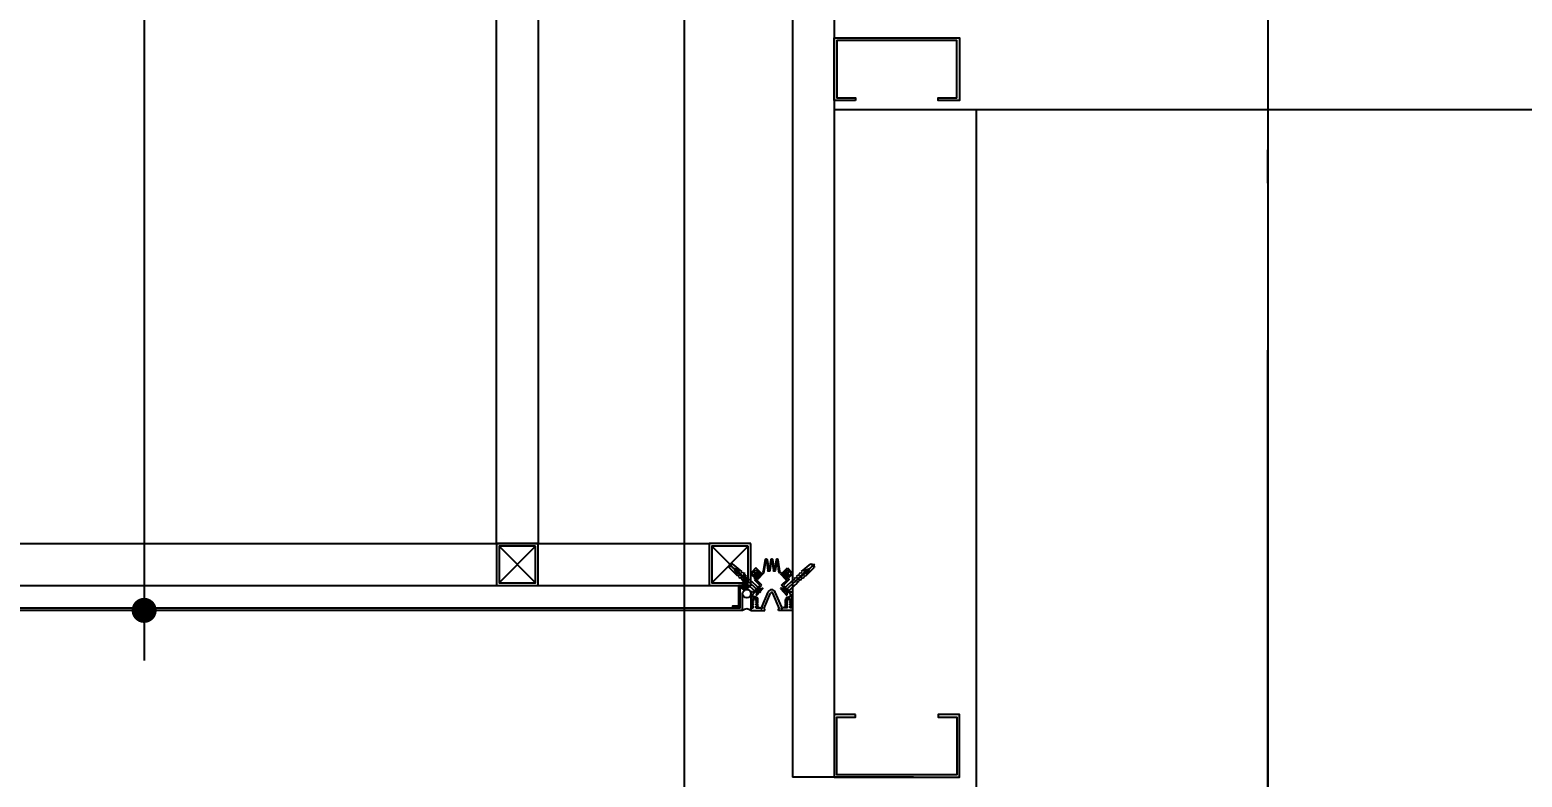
# Model space of a CAD drawing. Header units: millimetres. Extents: x 0 to 672800, y 0 to 118800.
# Drawn here: x 279965 to 281755, y 76395 to 77291 of the extents above; entities that cross this region are included whole.
import ezdxf
from ezdxf.xclip import XClip

# ---------------------------------------------------------------- set-up
doc = ezdxf.new("R2010")
doc.units = ezdxf.units.MM
doc.header["$LTSCALE"] = 200
doc.header["$XCLIPFRAME"] = 0
doc.linetypes.add('CEN-GAUN', pattern=[32.2, 30, -1, 0.2, -1])
doc.linetypes.add('CENTER', pattern=[50.8, 31.75, -6.35, 6.35, -6.35])
doc.layers.get('DEFPOINTS').update_dxf_attribs({"color": 137})
for name, color, linetype in [('A-1', 1, 'Continuous'), ('A-30', 30, 'Continuous'), ('A-8', 8, 'Continuous'), ('A-FLOR-STUD', 9, 'Continuous'), ('A-SCREW', 8, 'Continuous'), ('A_FIN_EXT', 6, 'Continuous'), ('A_ME_PI', 1, 'Continuous'), ('CEN', 1, 'CEN-GAUN'), ('ELE-6', 6, 'Continuous'), ('입면선', 9, 'Continuous'), ('중심선', 1, 'CENTER')]:
    doc.layers.add(name, color=color, linetype=linetype)
doc.layers.add('check', color=61, linetype='Continuous', plot=False)
doc.styles.add('$0$스타일1', font='malgun.ttf')
doc.dimstyles.new('CJA', dxfattribs={"dimscale": 300, "dimtxt": 2.7, "dimasz": 1, "dimexe": 2, "dimexo": 3, "dimgap": 1, "dimtad": 1, "dimdec": 0, "dimzin": 1, "dimdsep": 46, "dimlunit": 6, "dimtxsty": '$0$스타일1', "dimblk": 'CJDOT', "dimcen": 0.09, "dimdle": 1, "dimclrd": 256, "dimclre": 256, "dimclrt": 3, "dimadec": 0, "dimazin": 0, "dimtfac": 1, "dimtdec": 0, "dimtix": 1, "dimtmove": 2, "dimatfit": 3, "dimldrblk": 'CJDOT', "dimfxl": 1, "dimtolj": 1, "dimtzin": 1, "dimarcsym": 0})

# ---------------------------------------------------------------- blocks, each defined once
blk = doc.blocks.new('xr-sec$0$xr-plan$0$feef')
at = {"color": 5}
for p, q in [((13372, 19651.2), (13371.9, 19651.1)), ((13379.3, 19643.6), (13372, 19651.2)), ((13375.5, 19645.6), (13378.1, 19643))]:
    blk.add_line(p, q, dxfattribs=at)
at = {"color": 5, "linetype": 'Continuous'}
for p, q in [((13373, 19647.3), (13370.8, 19644.8)), ((13370.8, 19643.9), (13370.9, 19643.7)), ((13371.9, 19643.7), (13374.2, 19646.2)), ((13374, 19647.3), (13374.2, 19647.1))]:
    blk.add_line(p, q, dxfattribs=at)
blk.add_lwpolyline([(13371.9, 19651.1), (13370.8, 19650), (13372.3, 19648.6), (13371.3, 19647.5), (13370.4, 19647.5), (13370.4, 19646.6), (13369.4, 19646.5), (13369.4, 19642.4), (13373.5, 19642.5), (13373.5, 19643.5), (13374.5, 19643.5), (13374.5, 19644.5), (13375.5, 19645.6)], dxfattribs=at)
for centre, start, end in [((13371.3, 19644.3), 138.7927, 221.1696), ((13371.4, 19644.2), 221.1696, 317.0702), ((13373.5, 19646.8), 42.3844, 138.7927), ((13373.7, 19646.6), 317.0702, 42.3844)]:
    blk.add_arc(centre, 0.669, start, end, dxfattribs=at)
blk = doc.blocks.new('xr-sec$0$xr-plan$0$fejkofe')
at = {"color": 5, "linetype": 'Continuous'}
for p, q in [((13408.8, 19637.6), (13411.2, 19622.2)), ((13409.7, 19638), (13412.2, 19622.2)), ((13412.7, 19622.2), (13414.7, 19636.7)), ((13413.6, 19622.2), (13415.7, 19636.7)), ((13418.5, 19622.3), (13416.1, 19636.7)), ((13419.4, 19622.2), (13417.1, 19636.7)), ((13419.9, 19622.2), (13421.9, 19636.7)), ((13420.8, 19622.3), (13422.9, 19636.8)), ((13425.7, 19622.4), (13423.4, 19636.8)), ((13426.7, 19622.3), (13424.3, 19636.7)), ((13429.3, 19638.2), (13427.1, 19622.3)), ((13430.2, 19637.7), (13428.1, 19622.4))]:
    blk.add_line(p, q, dxfattribs=at)
for centre, radius, start, end in [((13412.4, 19622.4), 1.2, 188.8671, 351.8875), ((13412.4, 19622.2), 0.234, 188.8671, 351.8875), ((13415.9, 19636.5), 1.2, 90.6269, 171.8875), ((13415.9, 19636.7), 0.234, 90.9772, 171.8875), ((13415.9, 19636.5), 1.2, 9.1679, 90.4285), ((13415.9, 19636.7), 0.234, 9.1679, 90.0782), ((13419.7, 19622.5), 1.2, 188.8671, 351.8875), ((13419.7, 19622.3), 0.234, 188.8671, 351.8875), ((13423.1, 19636.6), 1.2, 90.6269, 171.8875), ((13423.1, 19636.8), 0.234, 90.9772, 171.8875), ((13423.1, 19636.6), 1.2, 9.1679, 90.4285), ((13423.1, 19636.8), 0.234, 9.1679, 90.0782), ((13426.9, 19622.5), 1.2, 189.1679, 352.1883), ((13426.9, 19622.3), 0.234, 189.1679, 352.1883)]:
    blk.add_arc(centre, radius, start, end, dxfattribs=at)
blk = doc.blocks.new('xr-sec$0$xr-plan$0$SSSS')
at = {"color": 5}
for p, q in [((9234.1, 17007.6), (9233.4, 17008.4)), ((9234.1, 17007.6), (9234.7, 17006.4)), ((9234.7, 17009), (9235.4, 17008.2)), ((9235.4, 17008.2), (9235.5, 17006.8)), ((9253.6, 17008.4), (9253.2, 17007)), ((9254.4, 17009.2), (9253.6, 17008.4)), ((9254.9, 17007.8), (9254, 17006.6)), ((9255.6, 17008.5), (9254.9, 17007.8))]:
    blk.add_line(p, q, dxfattribs=at)
for name, p, xscale, yscale, zscale in [('xr-sec$0$xr-plan$0$feef', (-4111.2, -2585.5), 0.9974999999999454, 0.9974999999999454, 0.9974999999999454), ('xr-sec$0$xr-plan$0$fejkofe', (-2899.4, -764.2), 0.904931999999917, 0.904931999999917, 0.904931999999917)]:
    blk.add_blockref(name, p, dxfattribs=dict(at, xscale=xscale, yscale=yscale, zscale=zscale))
at = {"color": 5, "xscale": -0.9974999999999454, "yscale": 0.9974999999999454, "zscale": 0.9974999999999454, "rotation": 359.9999999999844}
blk.add_blockref('xr-sec$0$xr-plan$0$feef', (22600.3, -2585.3), dxfattribs=at)
blk = doc.blocks.new('xr-sec$0$xr-plan$0$sf al50')
at = {"color": 4, "linetype": 'Continuous'}
for p, q in [((13507.8, 20124.8), (13507.8, 20123.3)), ((13510.1, 20124.8), (13507.8, 20124.8)), ((13507.8, 20123.3), (13508.5, 20123.3)), ((13508.5, 20123.3), (13508.5, 20119.5)), ((13508.5, 20119.5), (13508.9, 20119.1)), ((13508.9, 20119.1), (13508.5, 20118.7)), ((13508.5, 20118.7), (13508.5, 20115.7)), ((13510.6, 20122.8), (13510.1, 20124.8)), ((13510.1, 20122.8), (13510.6, 20122.8)), ((13510.1, 20115.7), (13510.1, 20122.8)), ((13514.7, 20124.8), (13514.2, 20122.8)), ((13514.2, 20122.8), (13514.7, 20122.8)), ((13517, 20124.8), (13514.7, 20124.8)), ((13514.7, 20122.8), (13514.7, 20115.7)), ((13516.3, 20123.3), (13517, 20123.3)), ((13516.3, 20108.9), (13516.3, 20123.3)), ((13517, 20123.3), (13517, 20124.8)), ((13508.7, 20102.5), (13503.9, 20097.7)), ((13506.7, 20098.3), (13514, 20105.7)), ((13509.3, 20102.5), (13508.7, 20102.5)), ((13514.5, 20108.3), (13509.3, 20103.1)), ((13509.3, 20103.1), (13509.3, 20102.5)), ((13512.4, 20111.8), (13513.9, 20111.8)), ((13514.7, 20111), (13514.7, 20108.9)), ((13515.2, 20105.7), (13517, 20105.7)), ((13517, 20108.9), (13516.3, 20108.9)), ((13517, 20105.7), (13517, 20108.9)), ((13503.9, 20097.7), (13510.8, 20090.9)), ((13505, 20085.1), (13503.9, 20084)), ((13503.9, 20084), (13510.9, 20077)), ((13506.7, 20084.5), (13506.1, 20085.1)), ((13512.5, 20091.4), (13506.7, 20097.2)), ((13506.7, 20083.4), (13506.7, 20084.5)), ((13507.8, 20083.4), (13506.7, 20083.4)), ((13507.8, 20082.3), (13507.8, 20083.4)), ((13510.9, 20079.2), (13507.8, 20082.3)), ((13510.8, 20090.9), (13509.5, 20089.6)), ((13509.5, 20088.5), (13510.1, 20087.9)), ((13510.1, 20087.9), (13511.2, 20087.9)), ((13515.4, 20083.7), (13510.9, 20079.2)), ((13511.2, 20087.9), (13511.2, 20086.8)), ((13511.2, 20086.8), (13512.3, 20086.8)), ((13512.3, 20090.1), (13512.5, 20090.3)), ((13512.3, 20086.8), (13515.4, 20083.7)), ((13510.9, 20077), (13515.8, 20081.9))]:
    blk.add_line(p, q, dxfattribs=at)
at = {"color": 4}
for p, q in [((13517, 20084.4), (13512.3, 20089)), ((13517, 20082.1), (13516.4, 20082.1)), ((13517, 20084.4), (13517, 20082.1))]:
    blk.add_line(p, q, dxfattribs=at)
at = {"color": 4, "linetype": 'Continuous'}
for centre, radius, start, end in [((13512.4, 20115.7), 3.91, 180, 270), ((13512.4, 20115.7), 2.33, 180, 360), ((13513.9, 20111), 0.79, 360, 90), ((13514.6, 20105.1), 0.79, 45.1423, 135), ((13513.9, 20108.9), 0.79, 315, 360), ((13505.6, 20084.5), 0.79, 45, 135), ((13507.2, 20097.7), 0.79, 135, 225), ((13510.1, 20089), 0.79, 135, 225), ((13512.9, 20089.6), 0.79, 135, 225), ((13511.9, 20090.9), 0.79, 315, 45), ((13516.4, 20081.3), 0.79, 90, 135)]:
    blk.add_arc(centre, radius, start, end, dxfattribs=at)
blk = doc.blocks.new('xr-sec$0$xr-plan$0$SADFE')
at = {"color": 6}
for p, q in [((9613.1, 14992.4), (9613.8, 15006.7)), ((9613.1, 14992.4), (9613.8, 15006.7)), ((9613.8, 15006.7), (9616.8, 15008.7)), ((9613.8, 15006.7), (9616.8, 15008.7)), ((9619.8, 15006.7), (9613.8, 15006.7)), ((9619.8, 15006.7), (9613.8, 15006.7)), ((9614.2, 14995), (9616.8, 15001.7)), ((9614.2, 14995), (9616.8, 15001.7)), ((9616.8, 15009.7), (9616.8, 14958.7)), ((9616.8, 15008.7), (9619.8, 15006.7)), ((9616.8, 15008.7), (9619.8, 15006.7)), ((9616.8, 15001.7), (9619.4, 14995)), ((9616.8, 15001.7), (9619.4, 14995)), ((9620.4, 14992.4), (9619.8, 15006.7)), ((9620.4, 14992.4), (9619.8, 15006.7)), ((9613.9, 14992.4), (9613.1, 14992.4)), ((9613.9, 14992.4), (9613.1, 14992.4)), ((9613.1, 14990.4), (9614.1, 14990.5)), ((9613.1, 14990.4), (9614.1, 14990.5)), ((9613.1, 14988.4), (9613.1, 14990.4)), ((9613.1, 14988.4), (9613.1, 14990.4)), ((9614.2, 14988.4), (9613.1, 14988.4)), ((9614.2, 14988.4), (9613.1, 14988.4)), ((9614.2, 14988.4), (9613.1, 14988.4)), ((9614.2, 14988.4), (9613.1, 14988.4)), ((9613.5, 14986.4), (9614.3, 14986.5)), ((9613.5, 14986.4), (9614.3, 14986.5)), ((9613.5, 14984.4), (9613.5, 14986.4)), ((9613.5, 14984.4), (9613.5, 14986.4)), ((9614.5, 14984.4), (9613.5, 14984.4)), ((9614.5, 14984.4), (9613.5, 14984.4)), ((9613.8, 14982.4), (9614.6, 14982.6)), ((9613.8, 14982.4), (9614.6, 14982.6)), ((9613.8, 14980.4), (9613.8, 14982.4)), ((9613.8, 14980.4), (9613.8, 14982.4)), ((9614.1, 14990.5), (9613.9, 14992.4)), ((9614.1, 14990.5), (9613.9, 14992.4)), ((9615.8, 14995), (9614.2, 14995)), ((9615.8, 14995), (9614.2, 14995)), ((9614.3, 14986.5), (9614.2, 14988.4)), ((9614.3, 14986.5), (9614.2, 14988.4)), ((9614.6, 14982.6), (9614.5, 14984.4)), ((9614.6, 14982.6), (9614.5, 14984.4)), ((9616.8, 14979), (9615.8, 14995)), ((9616.8, 14979), (9615.8, 14995)), ((9616.8, 14979), (9617.8, 14995)), ((9616.8, 14979), (9617.8, 14995)), ((9619.4, 14995), (9617.8, 14995)), ((9619.4, 14995), (9617.8, 14995)), ((9619, 14982.6), (9619.1, 14984.4)), ((9619, 14982.6), (9619.1, 14984.4)), ((9619.8, 14982.4), (9619, 14982.6)), ((9619.8, 14982.4), (9619, 14982.6)), ((9619.1, 14984.4), (9620.1, 14984.4)), ((9619.1, 14984.4), (9620.1, 14984.4)), ((9619.3, 14986.5), (9619.4, 14988.4)), ((9619.3, 14986.5), (9619.4, 14988.4)), ((9620.1, 14986.4), (9619.3, 14986.5)), ((9620.1, 14986.4), (9619.3, 14986.5)), ((9619.4, 14988.4), (9620.5, 14988.4)), ((9619.4, 14988.4), (9620.5, 14988.4)), ((9619.4, 14988.4), (9620.5, 14988.4)), ((9619.4, 14988.4), (9620.5, 14988.4)), ((9619.5, 14990.5), (9619.6, 14992.4)), ((9619.5, 14990.5), (9619.6, 14992.4)), ((9620.5, 14990.4), (9619.5, 14990.5)), ((9620.5, 14990.4), (9619.5, 14990.5)), ((9619.6, 14992.4), (9620.4, 14992.4)), ((9619.6, 14992.4), (9620.4, 14992.4)), ((9619.8, 14980.4), (9619.8, 14982.4)), ((9619.8, 14980.4), (9619.8, 14982.4)), ((9620.1, 14984.4), (9620.1, 14986.4)), ((9620.1, 14984.4), (9620.1, 14986.4)), ((9620.5, 14988.4), (9620.5, 14990.4)), ((9620.5, 14988.4), (9620.5, 14990.4)), ((9614.7, 14980.4), (9613.8, 14980.4)), ((9614.7, 14980.4), (9613.8, 14980.4)), ((9614.7, 14980.4), (9613.8, 14980.4)), ((9614.7, 14980.4), (9613.8, 14980.4)), ((9614.7, 14980.4), (9613.8, 14980.4)), ((9614.7, 14980.4), (9613.8, 14980.4)), ((9613.8, 14979), (9614.8, 14979.3)), ((9613.8, 14979), (9614.8, 14979.3)), ((9613.8, 14979), (9613.8, 14963.4)), ((9613.8, 14979), (9613.8, 14963.4)), ((9619.8, 14963.9), (9613.8, 14963.9)), ((9619.8, 14963.4), (9613.8, 14963.4)), ((9614.8, 14979.3), (9614.7, 14980.4)), ((9614.8, 14979.3), (9614.7, 14980.4)), ((9618.8, 14979.3), (9618.9, 14980.4)), ((9618.8, 14979.3), (9618.9, 14980.4)), ((9619.8, 14979), (9618.8, 14979.3)), ((9619.8, 14979), (9618.8, 14979.3)), ((9618.9, 14980.4), (9619.8, 14980.4)), ((9618.9, 14980.4), (9619.8, 14980.4)), ((9618.9, 14980.4), (9619.8, 14980.4)), ((9618.9, 14980.4), (9619.8, 14980.4)), ((9618.9, 14980.4), (9619.8, 14980.4)), ((9618.9, 14980.4), (9619.8, 14980.4)), ((9619.8, 14979), (9619.8, 14963.4)), ((9619.8, 14979), (9619.8, 14963.4)), ((9614.1, 14962.6), (9611.4, 14960.6)), ((9611.7, 14960.6), (9616.3, 14960.6)), ((9611.7, 14959.9), (9621.9, 14959.9)), ((9616.3, 14962.4), (9617.3, 14962.4)), ((9616.3, 14962.4), (9616.3, 14959.9)), ((9617.3, 14962.4), (9617.3, 14959.9)), ((9617.3, 14960.6), (9621.9, 14960.6)), ((9619.5, 14962.6), (9622.1, 14960.6))]:
    blk.add_line(p, q, dxfattribs=at)
for centre, radius, start, end in [((9613.5, 14963.4), 1, 307.8008, 0), ((9620.1, 14963.4), 1, 180, 232.1992), ((9611.7, 14960.3), 0.373, 90, 270), ((9621.9, 14960.3), 0.373, 270, 90)]:
    blk.add_arc(centre, radius, start, end, dxfattribs=at)
blk = doc.blocks.new('EXP-J2')
at = {"color": 4}
for p, q in [((-37, 3.9), (-29.3, 21.8)), ((-34.4, 2), (-26.4, 20.6)), ((-15.6, 2), (-23.6, 20.6)), ((-13, 3.9), (-20.7, 21.8)), ((-50, 3.1), (-50, 0)), ((-46.8, 3.1), (-50, 3.1)), ((-47.7, 11.5), (-45.4, 13.5)), ((-47.7, 10.6), (-47.7, 11.5)), ((-46.8, 10.6), (-47.7, 10.6)), ((-47.7, 8.6), (-46.8, 9.6)), ((-47.7, 7.8), (-47.7, 8.6)), ((-46.8, 7.8), (-47.7, 7.8)), ((-47.7, 5.8), (-46.8, 6.7)), ((-47.7, 4.9), (-47.7, 5.8)), ((-46.8, 4.9), (-47.7, 4.9)), ((-46.8, 9.6), (-46.8, 10.6)), ((-46.8, 6.7), (-46.8, 7.8)), ((-46.8, 3.1), (-46.8, 4.9)), ((-45.4, 13.5), (-43.2, 11.5)), ((-43.2, 10.6), (-44.1, 10.6)), ((-44.1, 10.6), (-44.1, 9.6)), ((-44.1, 9.6), (-43.2, 8.6)), ((-43.2, 7.8), (-44.1, 7.8)), ((-44.1, 7.8), (-44.1, 6.7)), ((-44.1, 6.7), (-43.2, 5.8)), ((-43.2, 4.9), (-44.1, 4.9)), ((-44.1, 4.9), (-44.1, 3.1)), ((-44.1, 3.1), (-40.9, 3.1)), ((-43.2, 11.5), (-43.2, 10.6)), ((-43.2, 8.6), (-43.2, 7.8)), ((-43.2, 5.8), (-43.2, 4.9)), ((-43, 3.1), (-38.2, 3.1)), ((-34.4, 2), (-33.3, 2)), ((-33.3, 0), (-33.3, 2)), ((-16.7, 0), (-16.7, 2)), ((-15.6, 2), (-16.7, 2)), ((-7, 3.1), (-11.8, 3.1)), ((-11.8, 3), (-11.7, 3.1)), ((-5.9, 3.1), (-9.1, 3.1)), ((-6.8, 11.5), (-4.5, 13.5)), ((-6.8, 10.6), (-6.8, 11.5)), ((-5.9, 10.6), (-6.8, 10.6)), ((-6.8, 8.6), (-5.9, 9.6)), ((-6.8, 7.8), (-6.8, 8.6)), ((-5.9, 7.8), (-6.8, 7.8)), ((-6.8, 5.8), (-5.9, 6.7)), ((-6.8, 4.9), (-6.8, 5.8)), ((-5.9, 4.9), (-6.8, 4.9)), ((-5.9, 9.6), (-5.9, 10.6)), ((-5.9, 6.7), (-5.9, 7.8)), ((-5.9, 3.1), (-5.9, 4.9)), ((-4.5, 13.5), (-2.3, 11.5)), ((-2.3, 10.6), (-3.2, 10.6)), ((-3.2, 10.6), (-3.2, 9.6)), ((-3.2, 9.6), (-2.3, 8.6)), ((-2.3, 7.8), (-3.2, 7.8)), ((-3.2, 7.8), (-3.2, 6.7)), ((-3.2, 6.7), (-2.3, 5.8)), ((-2.3, 4.9), (-3.2, 4.9)), ((-3.2, 4.9), (-3.2, 3.1)), ((0, 3.1), (-3.2, 3.1)), ((-2.3, 11.5), (-2.3, 10.6)), ((-2.3, 8.6), (-2.3, 7.8)), ((-2.3, 5.8), (-2.3, 4.9)), ((0, 3.1), (0, 0)), ((-50, 0), (-33.3, 0)), ((0, 0), (-16.7, 0))]:
    blk.add_line(p, q, dxfattribs=at)
for centre, radius, start, end in [((-25, 20), 4.63, 90, 156.7357), ((-25, 20), 1.53, 90, 156.6727), ((-25, 20), 4.63, 23.2643, 90), ((-25, 20), 1.53, 23.3273, 90), ((-37.3, 3.1), 0.862, 180, 66.7357), ((-12.7, 3.1), 0.862, 113.2643, 0)]:
    blk.add_arc(centre, radius, start, end, dxfattribs=at)
at = {"color": 1, "extrusion": (0, 0, -1), "zscale": -1, "rotation": 311.9843744781616}
blk.add_blockref('xr-sec$0$xr-plan$0$SADFE', (-17513.7, -2836.5), dxfattribs=at)
at = {"color": 5, "extrusion": (0, 0, -1), "zscale": -1, "rotation": 180}
blk.add_blockref('xr-sec$0$xr-plan$0$SSSS', (9269.5, 17053.5), dxfattribs=at)
at = {"color": 1, "rotation": 311.9843744781016}
blk.add_blockref('xr-sec$0$xr-plan$0$SADFE', (-17563.9, -2836.5), dxfattribs=at)
at = {"color": 4, "rotation": 180}
blk.add_blockref('xr-sec$0$xr-plan$0$sf al50', (13467, 20127.9), dxfattribs=at)
at = {"color": 4, "extrusion": (0, 0, -1), "zscale": -1, "rotation": 180}
blk.add_blockref('xr-sec$0$xr-plan$0$sf al50', (13517, 20127.9), dxfattribs=at)
blk = doc.blocks.new('I-Center Section')
at = {"layer": 'ELE-6', "color": 252}
for p, q in [((-570, 11000), (-570, 8700)), ((-520, 11000), (-520, 8700)), ((-520, 8700), (-570, 8700)), ((-425, 8700), (-570, 8700))]:
    blk.add_line(p, q, dxfattribs=at)
at = {"layer": '입면선', "color": 252, "ltscale": 20}
blk.add_line((59575, 9500), (-520, 9500), dxfattribs=at)
at = {"layer": '입면선', "color": 252, "ltscale": 200}
blk.add_line((-350, 9500), (-350, 7200), dxfattribs=at)
for points in [[(-494.502, 9511.469), (-520, 9511.469), (-520, 9586.469), (-370, 9586.469), (-370, 9511.469), (-395.498, 9511.469), (-395.498, 9514.469), (-373, 9514.469), (-373, 9583.469), (-517, 9583.469), (-517, 9514.469), (-494.502, 9514.469)], [(-494.502, 8775), (-520, 8775), (-520, 8700), (-370, 8700), (-370, 8775), (-395.498, 8775), (-395.498, 8772), (-373, 8772), (-373, 8703), (-517, 8703), (-517, 8772), (-494.502, 8772)]]:
    blk.add_lwpolyline(points, close=True, dxfattribs=at)
at = {"layer": '중심선', "color": 252, "ltscale": 50}
blk.add_line((0, 22697.902), (0, -6005.858), dxfattribs=at)
blk = doc.blocks.new('A-4-16')
at = {"layer": 'A-SCREW'}
for p, q in [((-1.5, -0.5), (-1.5, 0)), ((0, 5), (0, -17.6)), ((1.5, 0), (1.5, -1.1)), ((0.1, -0.4), (-2, -0.7)), ((-2, -0.7), (-1.5, -0.5)), ((-2, -0.8), (-1.5, -1)), ((2, -1.3), (-2, -2)), ((-2, -1.9), (-1.5, -1.7)), ((-2, -2), (-1.5, -2.2)), ((2, -2.6), (-2, -3.2)), ((-2, -3.2), (-1.5, -3)), ((-2, -3.3), (-1.5, -3.5)), ((2, -3.8), (-2, -4.4)), ((-2, -4.4), (-1.5, -4.2)), ((-2, -4.5), (-1.5, -4.7)), ((2, -5), (-2, -5.7)), ((-2, -5.6), (-1.5, -5.4)), ((-2, -5.7), (-1.5, -5.9)), ((2, -6.3), (-2, -6.9)), ((-2, -6.9), (-1.5, -6.7)), ((-2, -7), (-1.5, -7.2)), ((2, -7.5), (-2, -8.1)), ((-2, -8.1), (-1.5, -7.9)), ((-2, -8.2), (-1.5, -8.4)), ((2, -8.7), (-2, -9.4)), ((-2, -9.3), (-1.5, -9.1)), ((-2, -9.4), (-1.5, -9.6)), ((2, -10), (-2, -10.6)), ((-2, -10.6), (-1.5, -10.4)), ((-2, -10.7), (-1.5, -10.9)), ((0.1, -0.5), (-1.9, -0.8)), ((2, -1.4), (-1.9, -2.1)), ((2, -2.7), (-1.9, -3.3)), ((2, -3.9), (-1.9, -4.5)), ((2, -5.1), (-1.9, -5.8)), ((2, -6.4), (-1.9, -7)), ((2, -7.6), (-1.9, -8.2)), ((2, -8.8), (-1.9, -9.5)), ((2, -10.1), (-1.9, -10.7)), ((0.1, -0.4), (-1.5, -0.5)), ((0.1, -0.5), (-1.5, -1)), ((-1.5, -1), (-1.5, -1.7)), ((1.5, -1.1), (-1.5, -1.7)), ((1.5, -1.6), (-1.5, -2.2)), ((-1.5, -2.2), (-1.5, -3)), ((1.5, -2.4), (-1.5, -3)), ((1.5, -2.9), (-1.5, -3.5)), ((-1.5, -3.5), (-1.5, -4.2)), ((1.5, -3.6), (-1.5, -4.2)), ((1.5, -4.1), (-1.5, -4.7)), ((-1.5, -4.7), (-1.5, -5.4)), ((1.5, -4.8), (-1.5, -5.4)), ((1.5, -5.3), (-1.5, -5.9)), ((-1.5, -5.9), (-1.5, -6.7)), ((1.5, -6.1), (-1.5, -6.7)), ((1.5, -6.6), (-1.5, -7.2)), ((-1.5, -7.2), (-1.5, -7.9)), ((1.5, -7.3), (-1.5, -7.9)), ((1.5, -7.8), (-1.5, -8.4)), ((-1.5, -8.4), (-1.5, -9.1)), ((1.5, -8.5), (-1.5, -9.1)), ((1.5, -9), (-1.5, -9.6)), ((-1.5, -9.6), (-1.5, -10.4)), ((1.5, -9.8), (-1.5, -10.4)), ((1.5, -10.3), (-1.5, -10.9)), ((-1.5, -10.8), (-1.5, -12.5)), ((1.5, -11), (-1.5, -11.6)), ((2, -11.2), (-1.5, -11.8)), ((-1.5, -11.8), (0, -11.8)), ((-1.5, -12.5), (-0.4, -14.8)), ((2, -11.3), (-1.3, -11.8)), ((1.5, -11.5), (0, -11.8)), ((1.5, -12.5), (0.4, -14.8)), ((2, -1.3), (1.5, -1.1)), ((2, -1.4), (1.5, -1.6)), ((1.5, -1.6), (1.5, -2.4)), ((2, -2.6), (1.5, -2.4)), ((2, -2.7), (1.5, -2.9)), ((1.5, -2.9), (1.5, -3.6)), ((2, -3.8), (1.5, -3.6)), ((2, -3.9), (1.5, -4.1)), ((1.5, -4.1), (1.5, -4.8)), ((2, -5), (1.5, -4.8)), ((2, -5.1), (1.5, -5.3)), ((1.5, -5.3), (1.5, -6.1)), ((2, -6.3), (1.5, -6.1)), ((2, -6.4), (1.5, -6.6)), ((1.5, -6.6), (1.5, -7.3)), ((2, -7.5), (1.5, -7.3)), ((2, -7.6), (1.5, -7.8)), ((1.5, -7.8), (1.5, -8.5)), ((2, -8.7), (1.5, -8.5)), ((2, -8.8), (1.5, -9)), ((1.5, -9), (1.5, -9.8)), ((2, -10), (1.5, -9.8)), ((2, -10.1), (1.5, -10.3)), ((1.5, -10.3), (1.5, -11)), ((2, -11.2), (1.5, -11)), ((2, -11.3), (1.5, -11.5)), ((1.5, -11.5), (1.5, -12.5))]:
    blk.add_line(p, q, dxfattribs=at)
for points in [[(-2.5, 2.2, 0.336479), (-3.5, 1), (-3.5, 0), (3.5, 0), (3.5, 1)], [(2.5, 2.2, 0.138717), (-2.5, 2.2)]]:
    blk.add_lwpolyline(points, format="xyb", dxfattribs=at)
blk.add_lwpolyline([(-2.5, 2.2), (-2.3, 2), (-2.1, 2), (-1.8, 1.9), (-1.5, 2), (-1.3, 2), (-1, 2.1), (-0.8, 2.1), (-0.7, 2.1), (-0.6, 2.1), (-0.5, 2), (-0.5, 1.8), (-0.5, 1.6), (-0.5, 1.4), (-0.5, 1.2), (-0.5, 1), (-0.5, 0.8), (-0.4, 0.7), (-0.3, 0.6), (-0.1, 0.6), (0, 0.5), (0.1, 0.6), (0.3, 0.6), (0.4, 0.7), (0.5, 0.8), (0.5, 1), (0.5, 1.2), (0.5, 1.4), (0.5, 1.6), (0.5, 1.8), (0.5, 2), (0.6, 2.1), (0.7, 2.1), (0.8, 2.1), (1, 2.1), (1.3, 2), (1.5, 2), (1.8, 1.9), (2.1, 2), (2.3, 2), (2.5, 2.2)], dxfattribs=at)
for centre, radius, start, end in [((2.2, 1), 1.3, 0.0233, 74.4114), ((-1.9, -0.8), 0.0925, 139.8661, 209.9246), ((-1.9, -2), 0.0925, 139.8661, 209.9246), ((-1.9, -3.2), 0.0925, 139.8661, 209.9246), ((-1.9, -4.5), 0.0925, 139.8661, 209.9246), ((-1.9, -5.7), 0.0925, 139.8661, 209.9246), ((-1.9, -6.9), 0.0925, 139.8661, 209.9246), ((-1.9, -8.2), 0.0925, 139.8661, 209.9246), ((-1.9, -9.4), 0.0925, 139.8661, 209.9246), ((-1.9, -10.6), 0.0925, 139.8661, 209.9246), ((0, -14.5), 0.46, 215.1627, 324.8373), ((0, -0.5), 0.0602, 310.7271, 69.3149), ((1.9, -1.4), 0.0925, 319.8661, 29.9246), ((1.9, -2.6), 0.0925, 319.8661, 29.9246), ((1.9, -3.8), 0.0925, 319.8661, 29.9246), ((1.9, -5.1), 0.0925, 319.8661, 29.9246), ((1.9, -6.3), 0.0925, 319.8661, 29.9246), ((1.9, -7.5), 0.0925, 319.8661, 29.9246), ((1.9, -8.8), 0.0925, 319.8661, 29.9246), ((1.9, -10), 0.0925, 319.8661, 29.9246), ((1.9, -11.2), 0.0925, 319.8661, 29.9246)]:
    blk.add_arc(centre, radius, start, end, dxfattribs=at)
blk = doc.blocks.new('CJDOT')
blk.add_line((-2, 0), (2, 0))
at = {"const_width": 0.5}
blk.add_lwpolyline([(-0.25, 0, 1), (0.25, 0, 1)], format="xyb", close=True, dxfattribs=at)
blk = doc.blocks.new('*D338')
at = {"layer": 'check', "lineweight": -2, "transparency": 16777216}
for p, q in [((280211, 78694.9), (280042.3, 78694.9)), ((280102.3, 78664.9), (280102.3, 76624.9)), ((280055.5, 76594.9), (280042.3, 76594.9))]:
    blk.add_line(p, q, dxfattribs=at)
at = {"layer": 'DEFPOINTS', "color": 0, "transparency": 16777216}
for p in [(280301, 78694.9), (280102.3, 76594.9), (280145.5, 76594.9)]:
    blk.add_point(p, dxfattribs=at)
at = {"layer": 'check', "lineweight": -2, "transparency": 16777216, "xscale": 30, "yscale": 30, "zscale": 30}
for p, rotation in [((280102.3, 78694.9), 90), ((280102.3, 76594.9), 270)]:
    blk.add_blockref('CJDOT', p, dxfattribs=dict(at, rotation=rotation))
at = {"layer": 'check', "transparency": 16777216, "insert": (280023.4, 77644.9), "char_height": 81, "attachment_point": 5, "rotation": 90, "style": '$0$스타일1'}
blk.add_mtext('\\A1;2,100', dxfattribs=at)

msp = doc.modelspace()

# ---------------------------------------------------------------- linework, layer by layer
at = {"layer": 'A-1'}
msp.add_line((280820, 76594.9), (280820, 76615.4), dxfattribs=at)
msp.add_lwpolyline([(280830, 76614.9), (280830, 76594.9, 0.331471), (280820, 76594.9), (280820, 76614.9)], format="xyb", dxfattribs=at)
msp.add_circle((280825, 76614.9), 5, dxfattribs=at)
at = {"layer": 'A-30'}
msp.add_lwpolyline([(280827.5, 76624.9), (280815, 76624.9), (280815, 76599.9), (280808, 76599.9), (280808, 76597.9), (280817, 76597.9), (280817, 76622.9), (280827.5, 76622.9), (280827.5, 76624.9)], dxfattribs=at)
at = {"layer": 'A-8'}
for p, q in [((280571.8, 76628.1), (280528.2, 76671.7)), ((280571.8, 76628.1), (280528.2, 76671.7)), ((280528.2, 76628.1), (280571.8, 76671.7)), ((280571.8, 76628.1), (280528.2, 76671.7)), ((280528.2, 76628.1), (280571.8, 76671.7)), ((280826.8, 76628.1), (280783.2, 76671.7)), ((280826.8, 76628.1), (280783.2, 76671.7)), ((280783.2, 76628.1), (280826.8, 76671.7))]:
    msp.add_line(p, q, dxfattribs=at)
at = {"layer": 'A-FLOR-STUD'}
msp.add_lwpolyline([(280525, 78481.4), (280575, 78481.4), (280575, 76674.9), (280525, 76674.9)], close=True, dxfattribs=at)
for points in [[(252985, 76674.9), (280780, 76674.9)], [(252985, 76624.9), (280780, 76624.9)]]:
    msp.add_lwpolyline(points, dxfattribs=at)
at = {"layer": 'A_FIN_EXT'}
for points in [[(280820, 76594.9), (252935, 76594.9)], [(252938, 76597.9), (280808, 76597.9)]]:
    msp.add_lwpolyline(points, dxfattribs=at)
at = {"layer": 'A_ME_PI'}
for points in [[(280575, 76674.9), (280525, 76674.9), (280525, 76624.9), (280575, 76624.9)], [(280575, 76674.9), (280525, 76674.9), (280525, 76624.9), (280575, 76624.9)], [(280575, 76674.9), (280525, 76674.9), (280525, 76624.9), (280575, 76624.9)], [(280571.8, 76671.7), (280528.2, 76671.7), (280528.2, 76628.1), (280571.8, 76628.1)], [(280571.8, 76671.7), (280528.2, 76671.7), (280528.2, 76628.1), (280571.8, 76628.1)], [(280571.8, 76671.7), (280528.2, 76671.7), (280528.2, 76628.1), (280571.8, 76628.1)], [(280830, 76674.9), (280780, 76674.9), (280780, 76624.9), (280830, 76624.9)], [(280830, 76674.9), (280780, 76674.9), (280780, 76624.9), (280830, 76624.9)], [(280826.8, 76671.7), (280783.2, 76671.7), (280783.2, 76628.1), (280826.8, 76628.1)], [(280826.8, 76671.7), (280783.2, 76671.7), (280783.2, 76628.1), (280826.8, 76628.1)]]:
    msp.add_lwpolyline(points, close=True, dxfattribs=at)
at = {"layer": 'CEN'}
msp.add_line((281450, 64467), (281450, 88994.9), dxfattribs=at)
at = {"layer": 'DEFPOINTS'}
msp.add_line((280750, 83594.9), (280750, 71284.7), dxfattribs=at)

# ---------------------------------------------------------------- block references
msp.add_blockref('EXP-J2', (280880, 76594.9))
at = {"layer": 'A-SCREW', "xscale": -1, "rotation": 180}
msp.add_blockref('A-4-16', (280822.5, 76622.9), dxfattribs=at)
at = {"layer": 'CEN'}
ref = msp.add_blockref('I-Center Section', (281450, 67694.9), dxfattribs=at)
XClip(ref).set_block_clipping_path([(-86600.0000000007, -7299.9999999996), (21365.1452018311, 21300.0000000003)])

# ---------------------------------------------------------------- dimensions: what is measured, and where the dimension line sits
at = {"layer": 'check'}
dim = msp.add_linear_dim(base=(280102.3, 76594.9), p1=(280301, 78694.9), p2=(280145.5, 76594.9), angle=270, dimstyle='CJA', override={"dimscale": 30, "dimclrt": 256}, dxfattribs=at)
dim.commit()
dim.dimension.update_dxf_attribs({"geometry": '*D338', "text_midpoint": (280023.4, 77644.9)})

doc.saveas('drawing.dxf')
